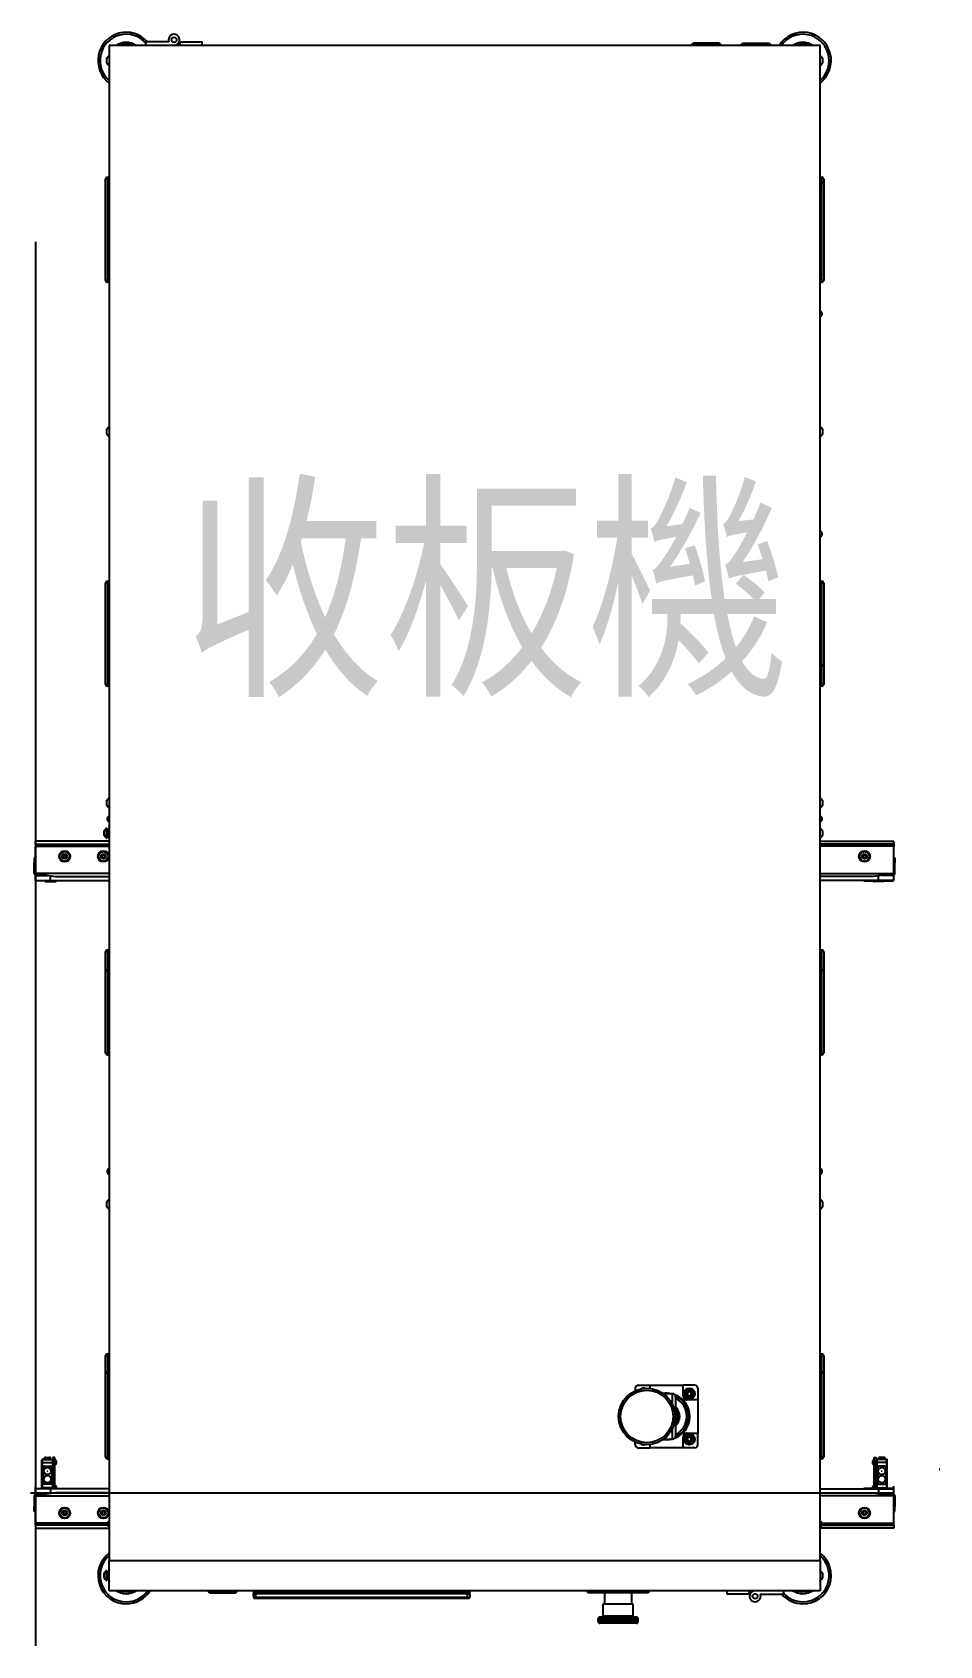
# Model space of a CAD drawing. Extents: x -80 to 56020, y 18240 to 42185.
# Drawn here: x 3533.4 to 3623.2, y 20761.6 to 20921.4 of the extents above; entities that cross this region are included whole.
import ezdxf

# ---------------------------------------------------------------- set-up
doc = ezdxf.new("R2010")
doc.units = 0
doc.header["$LTSCALE"] = 200
doc.layers.add('3', color=3, linetype='Continuous')
doc.layers.add('緯穎生產設備', color=7, linetype='Continuous')
doc.styles.add('C1', font='SIMPLEX.shx', dxfattribs={"bigfont": 'CHINESET.shx'})

# ---------------------------------------------------------------- blocks, each defined once
blk = doc.blocks.new('A$C202b4087')
for p, q in [((233.42, 185.5), (233.42, 35.5)), ((303.82, 185.5), (233.42, 185.5)), ((237.05, 185.5), (237.05, 185.75)), ((239.34, 185.85), (237.15, 185.85)), ((240.45, 185.85), (240.36, 185.85)), ((240.45, 185.85), (242.55, 185.85)), ((240.45, 185.5), (240.45, 185.85)), ((242.65, 185.5), (242.65, 185.75)), ((291.17, 185.61), (291.32, 185.76)), ((291.17, 185.61), (291.17, 185.5)), ((293.97, 185.61), (291.17, 185.61)), ((291.32, 185.76), (293.82, 185.76)), ((293.82, 185.76), (293.97, 185.61)), ((293.97, 185.61), (293.97, 185.5)), ((295.98, 185.55), (296.23, 185.73)), ((295.98, 185.5), (295.98, 185.55)), ((298.96, 185.55), (295.98, 185.55)), ((296.23, 185.73), (298.71, 185.73)), ((298.71, 185.73), (298.96, 185.55)), ((298.96, 185.5), (298.96, 185.55)), ((303.82, 35.5), (303.82, 185.5)), ((233.18, 183.76), (233.18, 184.24)), ((233.42, 184.59), (233.38, 184.45)), ((303.86, 184.45), (303.82, 184.59)), ((304.05, 184.24), (304.05, 183.91)), ((304.05, 183.91), (304.05, 183.76)), ((233.06, 162.25), (233.06, 172.25)), ((233.26, 172.25), (233.06, 172.25)), ((233.26, 172.25), (233.26, 172.45)), ((233.26, 172.45), (233.42, 172.45)), ((233.26, 172.25), (233.26, 162.25)), ((233.42, 172.25), (233.26, 172.25)), ((303.82, 172.45), (303.98, 172.45)), ((303.98, 172.25), (303.82, 172.25)), ((303.86, 172.18), (303.82, 172.18)), ((303.82, 171.61), (303.86, 171.61)), ((303.86, 172.18), (303.86, 171.79)), ((303.86, 171.79), (303.86, 171.61)), ((303.98, 172.45), (303.98, 172.25)), ((304.18, 172.25), (303.98, 172.25)), ((303.98, 172.05), (303.98, 172.25)), ((303.98, 172.04), (303.98, 171.85)), ((303.98, 171.85), (303.98, 171.76)), ((303.98, 162.25), (303.98, 171.75)), ((304.18, 172.25), (304.18, 162.25)), ((226.12, 166.05), (226.12, 27.05)), ((233.06, 162.25), (233.26, 162.25)), ((233.26, 162.05), (233.26, 162.25)), ((233.26, 162.25), (233.42, 162.25)), ((233.42, 162.05), (233.26, 162.05)), ((303.82, 162.25), (303.98, 162.25)), ((303.98, 162.05), (303.82, 162.05)), ((303.98, 162.25), (304.18, 162.25)), ((303.98, 162.25), (303.98, 162.05)), ((303.86, 159.18), (303.82, 159.18)), ((303.82, 158.61), (303.86, 158.61)), ((303.86, 159.18), (303.86, 158.79)), ((303.86, 158.79), (303.86, 158.61)), ((303.98, 159.04), (303.98, 158.85)), ((303.98, 158.85), (303.98, 158.76)), ((233.18, 147.01), (233.18, 147.49)), ((304.05, 147.49), (304.05, 147.16)), ((304.05, 147.16), (304.05, 147.01)), ((303.86, 137.38), (303.82, 137.38)), ((303.82, 136.81), (303.86, 136.81)), ((303.86, 137.38), (303.86, 136.99)), ((303.86, 136.99), (303.86, 136.81)), ((303.98, 137.24), (303.98, 137.05)), ((303.98, 137.05), (303.98, 136.96)), ((233.06, 122.25), (233.06, 132.25)), ((233.26, 132.25), (233.06, 132.25)), ((233.26, 132.25), (233.26, 132.45)), ((233.26, 132.45), (233.42, 132.45)), ((233.26, 132.25), (233.26, 122.25)), ((233.42, 132.25), (233.26, 132.25)), ((303.82, 132.45), (303.98, 132.45)), ((303.98, 132.25), (303.82, 132.25)), ((303.98, 132.45), (303.98, 132.25)), ((304.18, 132.25), (303.98, 132.25)), ((303.98, 124.25), (303.98, 132.25)), ((304.18, 132.25), (304.18, 122.25)), ((303.86, 124.38), (303.82, 124.38)), ((303.82, 123.81), (303.86, 123.81)), ((303.86, 124.38), (303.86, 123.99)), ((303.86, 123.99), (303.86, 123.81)), ((303.98, 124.24), (303.98, 124.05)), ((303.98, 124.05), (303.98, 123.96)), ((303.98, 122.25), (303.98, 123.95)), ((233.06, 122.25), (233.26, 122.25)), ((233.26, 122.05), (233.26, 122.25)), ((233.26, 122.25), (233.42, 122.25)), ((233.42, 122.05), (233.26, 122.05)), ((303.82, 122.25), (303.98, 122.25)), ((303.98, 122.05), (303.82, 122.05)), ((303.98, 122.25), (304.18, 122.25)), ((303.98, 122.25), (303.98, 122.05)), ((233.18, 110.26), (233.18, 110.74)), ((304.05, 110.74), (304.05, 110.41)), ((304.05, 110.41), (304.05, 110.26)), ((233.25, 108.76), (233.25, 109.04)), ((233.42, 109.18), (233.38, 109.18)), ((233.38, 108.61), (233.38, 109.18)), ((233.38, 108.79), (233.38, 108.61)), ((303.86, 109.18), (303.82, 109.18)), ((303.86, 109.18), (303.86, 108.79)), ((303.86, 108.79), (303.86, 108.61)), ((303.98, 109.04), (303.98, 108.85)), ((303.98, 108.85), (303.98, 108.76)), ((232.93, 107.26), (232.93, 107.74)), ((233.21, 107.97), (233.17, 107.97)), ((233.17, 107.02), (233.17, 107.97)), ((233.18, 107.74), (233.18, 107.41)), ((233.18, 107.41), (233.18, 107.26)), ((233.21, 107.02), (233.21, 107.97)), ((233.42, 107.75), (233.23, 107.75)), ((233.23, 107.75), (233.23, 107.25)), ((233.23, 107.25), (233.42, 107.25)), ((233.38, 108.61), (233.42, 108.61)), ((233.42, 108.61), (233.38, 108.61)), ((303.82, 108.61), (303.86, 108.61)), ((304.05, 107.74), (304.05, 107.41)), ((304.05, 107.41), (304.05, 107.26)), ((226.12, 106.4), (226.12, 106.7)), ((233.42, 106.7), (226.12, 106.7)), ((226.12, 106.4), (233.42, 106.4)), ((226.12, 106.4), (226.12, 106.15)), ((226.12, 106.15), (226.17, 106.2)), ((226.12, 103.5), (226.12, 106.15)), ((226.17, 106.2), (233.42, 106.2)), ((233.17, 107.02), (233.21, 107.02)), ((303.82, 106.7), (311.12, 106.7)), ((311.12, 106.4), (303.82, 106.4)), ((311.07, 106.2), (303.82, 106.2)), ((311.12, 106.15), (311.07, 106.2)), ((311.12, 106.4), (311.12, 106.7)), ((311.12, 106.4), (311.12, 106.15)), ((311.12, 103.5), (311.12, 106.15)), ((226.12, 105.05), (226, 105.05)), ((226, 105.05), (226, 104.55)), ((226, 104.55), (226.12, 104.55)), ((226, 103.54), (226, 104.55)), ((228.93, 105.35), (228.85, 105.2)), ((228.85, 105.2), (228.93, 105.05)), ((229.11, 105.35), (228.93, 105.35)), ((228.93, 105.05), (229.11, 105.05)), ((229.19, 105.2), (229.11, 105.35)), ((229.11, 105.05), (229.19, 105.2)), ((232.71, 105.29), (232.86, 105.37)), ((232.71, 105.11), (232.71, 105.29)), ((232.86, 105.03), (232.71, 105.11)), ((232.86, 105.37), (233.01, 105.29)), ((233.01, 105.11), (232.86, 105.03)), ((233.01, 105.29), (233.01, 105.11)), ((308.05, 105.2), (308.13, 105.35)), ((308.13, 105.05), (308.05, 105.2)), ((308.13, 105.35), (308.31, 105.35)), ((308.31, 105.05), (308.13, 105.05)), ((308.31, 105.35), (308.39, 105.2)), ((308.39, 105.2), (308.31, 105.05)), ((311.12, 105.05), (311.24, 105.05)), ((311.24, 104.55), (311.12, 104.55)), ((311.24, 105.05), (311.24, 104.55)), ((311.24, 103.54), (311.24, 104.55)), ((226.12, 103.54), (226, 103.54)), ((233.42, 103.5), (226.12, 103.5)), ((226.12, 103.5), (228.12, 103.2)), ((226.13, 102.81), (226.13, 103.31)), ((226.13, 103.31), (227.35, 103.31)), ((226.13, 102.81), (227.62, 102.81)), ((226.17, 102.77), (226.17, 102.81)), ((227.22, 102.77), (226.17, 102.77)), ((226.19, 103.47), (226.19, 103.35)), ((226.19, 103.47), (226.32, 103.47)), ((226.19, 103.35), (226.77, 103.35)), ((226.27, 103.31), (226.27, 103.35)), ((226.77, 103.4), (226.77, 103.35)), ((226.77, 103.35), (226.8, 103.35)), ((226.8, 103.35), (226.8, 103.4)), ((226.95, 103.37), (226.8, 103.37)), ((227.07, 102.72), (227.07, 102.77)), ((227.07, 102.72), (228.12, 102.72)), ((229.07, 102.77), (227.22, 102.77)), ((227.62, 102.81), (227.62, 103.27)), ((227.62, 102.81), (233.42, 102.81)), ((228.12, 103.2), (233.42, 103.2)), ((228.12, 102.72), (228.12, 102.77)), ((228.16, 102.72), (228.12, 102.72)), ((228.16, 102.77), (228.16, 102.72)), ((228.16, 102.72), (228.17, 102.72)), ((228.17, 102.77), (228.17, 102.72)), ((229.07, 102.81), (229.07, 102.77)), ((303.82, 103.5), (311.12, 103.5)), ((309.12, 103.2), (303.82, 103.2)), ((309.62, 102.81), (303.82, 102.81)), ((308.17, 102.81), (308.17, 102.77)), ((308.17, 102.77), (310.02, 102.77)), ((309.07, 102.77), (309.07, 102.72)), ((309.08, 102.72), (309.07, 102.72)), ((309.08, 102.77), (309.08, 102.72)), ((309.08, 102.72), (309.12, 102.72)), ((311.12, 103.5), (309.12, 103.2)), ((309.12, 102.72), (309.12, 102.77)), ((310.17, 102.72), (309.12, 102.72)), ((309.62, 102.81), (309.62, 103.27)), ((311.11, 102.81), (309.62, 102.81)), ((311.11, 103.31), (309.89, 103.31)), ((310.02, 102.77), (311.07, 102.77)), ((310.17, 102.72), (310.17, 102.77)), ((310.29, 103.37), (310.44, 103.37)), ((310.44, 103.35), (310.44, 103.4)), ((310.47, 103.35), (310.44, 103.35)), ((310.47, 103.4), (310.47, 103.35)), ((311.05, 103.35), (310.47, 103.35)), ((311.05, 103.47), (310.92, 103.47)), ((310.97, 103.31), (310.97, 103.35)), ((311.05, 103.47), (311.05, 103.35)), ((311.07, 102.77), (311.07, 102.81)), ((311.11, 102.81), (311.11, 103.31)), ((311.12, 103.54), (311.24, 103.54)), ((233.26, 95.75), (233.26, 95.95)), ((233.26, 95.95), (233.42, 95.95)), ((303.82, 95.95), (303.98, 95.95)), ((303.98, 95.95), (303.98, 95.75)), ((233.06, 85.75), (233.06, 95.75)), ((233.26, 95.75), (233.06, 95.75)), ((233.26, 95.75), (233.26, 94.05)), ((233.42, 95.75), (233.26, 95.75)), ((303.98, 95.75), (303.82, 95.75)), ((304.18, 95.75), (303.98, 95.75)), ((303.98, 94.05), (303.98, 95.75)), ((304.18, 95.75), (304.18, 85.75)), ((233.25, 93.76), (233.25, 94.04)), ((233.26, 93.75), (233.26, 85.75)), ((233.42, 94.18), (233.38, 94.18)), ((233.38, 93.61), (233.38, 94.18)), ((233.38, 93.61), (233.42, 93.61)), ((303.86, 94.18), (303.82, 94.18)), ((303.82, 93.61), (303.86, 93.61)), ((303.86, 94.18), (303.86, 93.79)), ((303.86, 93.79), (303.86, 93.61)), ((303.98, 94.04), (303.98, 93.85)), ((303.98, 93.85), (303.98, 93.76)), ((303.98, 85.75), (303.98, 93.75)), ((233.06, 85.75), (233.26, 85.75)), ((233.26, 85.55), (233.26, 85.75)), ((233.26, 85.75), (233.42, 85.75)), ((233.42, 85.55), (233.26, 85.55)), ((303.82, 85.75), (303.98, 85.75)), ((303.98, 85.55), (303.82, 85.55)), ((303.98, 85.75), (304.18, 85.75)), ((303.98, 85.75), (303.98, 85.55)), ((233.25, 73.86), (233.25, 74.14)), ((233.42, 74.28), (233.38, 74.28)), ((233.38, 73.71), (233.38, 74.28)), ((233.38, 73.71), (233.42, 73.71)), ((303.86, 74.28), (303.82, 74.28)), ((303.82, 73.71), (303.86, 73.71)), ((303.86, 74.28), (303.86, 73.89)), ((303.86, 73.89), (303.86, 73.71)), ((303.98, 74.14), (303.98, 73.95)), ((303.98, 73.95), (303.98, 73.86)), ((233.18, 70.51), (233.18, 70.99)), ((304.05, 70.99), (304.05, 70.66)), ((304.05, 70.66), (304.05, 70.51)), ((233.26, 55.75), (233.26, 55.95)), ((233.26, 55.95), (233.42, 55.95)), ((303.82, 55.95), (303.98, 55.95)), ((303.98, 55.95), (303.98, 55.75)), ((233.06, 45.75), (233.06, 55.75)), ((233.26, 55.75), (233.06, 55.75)), ((233.26, 55.75), (233.26, 54.25)), ((233.42, 55.75), (233.26, 55.75)), ((233.42, 54.38), (233.38, 54.38)), ((233.38, 53.81), (233.38, 54.38)), ((303.98, 55.75), (303.82, 55.75)), ((303.86, 54.38), (303.82, 54.38)), ((303.86, 54.38), (303.86, 53.99)), ((304.18, 55.75), (303.98, 55.75)), ((303.98, 54.25), (303.98, 55.75)), ((304.18, 55.75), (304.18, 45.75)), ((233.25, 53.96), (233.25, 54.24)), ((233.26, 53.95), (233.26, 45.75)), ((233.38, 53.81), (233.42, 53.81)), ((285.82, 52.85), (286.97, 52.85)), ((286.97, 52.85), (286.97, 52.53)), ((286.97, 52.85), (290.27, 52.85)), ((290.27, 51.8), (290.27, 52.85)), ((291.42, 52.85), (290.27, 52.85)), ((303.82, 53.81), (303.86, 53.81)), ((303.86, 53.99), (303.86, 53.81)), ((303.98, 54.24), (303.98, 54.05)), ((303.98, 54.05), (303.98, 53.96)), ((303.98, 45.75), (303.98, 53.95)), ((285.52, 52.55), (285.52, 52.3)), ((289.22, 52), (288.34, 52)), ((289.22, 50.91), (289.22, 52)), ((289.52, 51.7), (289.52, 47.8)), ((290.39, 51.52), (290.25, 51.38)), ((290.64, 52), (290.75, 52.2)), ((290.75, 51.8), (290.64, 52)), ((291.72, 51.4), (290.67, 51.4)), ((290.99, 52.2), (290.75, 52.2)), ((290.75, 51.8), (290.99, 51.8)), ((291.1, 52), (290.99, 52.2)), ((291.1, 52), (290.99, 51.8)), ((291.72, 52.55), (291.72, 51.4)), ((291.72, 51.4), (291.72, 48.1)), ((289.22, 47.5), (289.22, 48.59)), ((290.39, 47.98), (290.25, 48.12)), ((290.67, 48.1), (291.72, 48.1)), ((291.72, 46.95), (291.72, 48.1)), ((285.52, 46.95), (285.52, 47.2)), ((285.82, 46.65), (286.97, 46.65)), ((286.97, 46.97), (286.97, 46.65)), ((290.27, 46.65), (286.97, 46.65)), ((288.34, 47.5), (289.22, 47.5)), ((290.27, 46.65), (290.27, 47.7)), ((291.42, 46.65), (290.27, 46.65)), ((290.64, 47.5), (290.75, 47.7)), ((290.75, 47.3), (290.64, 47.5)), ((290.99, 47.7), (290.75, 47.7)), ((290.75, 47.3), (290.99, 47.3)), ((291.1, 47.5), (290.99, 47.7)), ((291.1, 47.5), (290.99, 47.3)), ((226.77, 45.19), (226.82, 45.19)), ((226.77, 42.69), (226.77, 45.19)), ((226.82, 45.19), (226.82, 45.49)), ((226.82, 45.49), (227.8, 45.49)), ((226.82, 42.69), (226.82, 45.19)), ((226.82, 45.19), (227.8, 45.19)), ((226.87, 45.49), (226.87, 45.5)), ((226.91, 43.14), (226.91, 44.74)), ((226.96, 45.5), (226.96, 45.49)), ((227.01, 44.84), (227.61, 44.84)), ((227.15, 45.7), (227.47, 45.7)), ((227.15, 45.49), (227.15, 45.7)), ((227.47, 45.49), (227.47, 45.7)), ((227.65, 45.49), (227.65, 45.5)), ((227.71, 44.74), (227.71, 43.14)), ((227.75, 45.49), (227.75, 45.5)), ((227.8, 45.49), (227.8, 45.19)), ((227.8, 45.19), (227.85, 45.19)), ((227.8, 45.19), (227.8, 42.69)), ((228.05, 45.68), (227.85, 45.68)), ((227.85, 45.68), (227.85, 45.38)), ((227.85, 45.38), (228.05, 45.38)), ((227.85, 42.67), (227.85, 45.38)), ((228.05, 45.38), (228.05, 45.68)), ((228.05, 45.49), (228.08, 45.49)), ((228.05, 42.67), (228.05, 45.38)), ((228.08, 44.92), (228.05, 44.92)), ((228.08, 44.92), (228.08, 45.49)), ((228.21, 45.07), (228.21, 45.35)), ((233.06, 45.75), (233.26, 45.75)), ((233.26, 45.75), (233.06, 45.75)), ((233.26, 45.55), (233.26, 45.75)), ((233.26, 45.75), (233.42, 45.75)), ((233.26, 45.75), (233.26, 45.55)), ((233.42, 45.75), (233.26, 45.75)), ((233.42, 45.55), (233.26, 45.55)), ((233.26, 45.55), (233.42, 45.55)), ((303.82, 45.75), (303.98, 45.75)), ((303.98, 45.55), (303.82, 45.55)), ((303.98, 45.75), (304.18, 45.75)), ((303.98, 45.75), (303.98, 45.55)), ((309.03, 45.07), (309.03, 45.35)), ((309.19, 45.49), (309.16, 45.49)), ((309.16, 44.92), (309.16, 45.49)), ((309.16, 44.92), (309.19, 44.92)), ((309.19, 45.68), (309.39, 45.68)), ((309.19, 45.38), (309.19, 45.68)), ((309.39, 45.38), (309.19, 45.38)), ((309.19, 42.67), (309.19, 45.38)), ((309.39, 45.68), (309.39, 45.38)), ((309.39, 42.67), (309.39, 45.38)), ((309.44, 45.19), (309.39, 45.19)), ((309.44, 45.49), (309.44, 45.19)), ((310.42, 45.49), (309.44, 45.49)), ((309.44, 45.19), (309.44, 42.69)), ((310.42, 45.19), (309.44, 45.19)), ((309.49, 45.49), (309.49, 45.5)), ((309.53, 44.74), (309.53, 43.14)), ((309.59, 45.49), (309.59, 45.5)), ((310.23, 44.84), (309.63, 44.84)), ((310.09, 45.7), (309.77, 45.7)), ((309.77, 45.49), (309.77, 45.7)), ((310.09, 45.49), (310.09, 45.7)), ((310.28, 45.5), (310.28, 45.49)), ((310.33, 43.14), (310.33, 44.74)), ((310.37, 45.49), (310.37, 45.5)), ((310.42, 45.19), (310.42, 45.49)), ((310.47, 45.19), (310.42, 45.19)), ((310.42, 42.69), (310.42, 45.19)), ((310.47, 42.69), (310.47, 45.19)), ((315.62, 44.56), (315.67, 44.56)), ((315.67, 44.46), (315.62, 44.46)), ((226.12, 41.86), (226, 41.86)), ((226, 41.86), (226, 40.85)), ((226.12, 39.25), (226.12, 42.78)), ((228.12, 42.2), (226.12, 41.9)), ((226.12, 41.9), (233.42, 41.9)), ((226.13, 42.08), (226.13, 42.58)), ((227.62, 42.58), (226.13, 42.58)), ((227.35, 42.08), (226.13, 42.08)), ((226.17, 42.58), (226.17, 42.63)), ((226.17, 42.63), (229.07, 42.63)), ((226.19, 41.93), (226.19, 42.05)), ((226.19, 42.05), (226.77, 42.05)), ((226.19, 41.93), (226.32, 41.93)), ((226.27, 42.05), (226.27, 42.08)), ((226.77, 42.69), (226.77, 42.63)), ((226.77, 42.69), (226.82, 42.69)), ((226.77, 42.05), (226.8, 42.05)), ((226.77, 42), (226.77, 42.05)), ((226.8, 42.05), (226.8, 42)), ((226.8, 42.02), (226.95, 42.02)), ((227.8, 42.69), (226.82, 42.69)), ((226.82, 42.63), (226.82, 42.69)), ((227.61, 43.04), (227.01, 43.04)), ((227.07, 42.63), (227.07, 42.67)), ((227.19, 42.67), (227.07, 42.67)), ((227.19, 42.63), (227.19, 42.67)), ((227.19, 42.67), (227.3, 42.67)), ((228.17, 42.67), (227.3, 42.67)), ((227.3, 42.67), (227.3, 42.63)), ((233.42, 42.58), (227.62, 42.58)), ((227.62, 42.58), (227.62, 42.12)), ((227.85, 42.69), (227.8, 42.69)), ((227.8, 42.69), (227.8, 42.67)), ((228.05, 42.95), (228.08, 42.95)), ((228.08, 42.67), (228.08, 42.95)), ((233.42, 42.2), (228.12, 42.2)), ((228.17, 42.67), (228.17, 42.63)), ((228.21, 42.63), (228.21, 42.81)), ((229.07, 42.63), (229.07, 42.58)), ((303.82, 42.58), (309.62, 42.58)), ((303.82, 42.2), (309.12, 42.2)), ((311.12, 41.9), (303.82, 41.9)), ((308.17, 42.63), (308.17, 42.58)), ((311.07, 42.63), (308.17, 42.63)), ((309.03, 42.63), (309.03, 42.81)), ((309.07, 42.67), (309.07, 42.63)), ((309.07, 42.67), (309.94, 42.67)), ((309.12, 42.2), (311.12, 41.9)), ((309.19, 42.95), (309.16, 42.95)), ((309.16, 42.67), (309.16, 42.95)), ((309.39, 42.69), (309.44, 42.69)), ((309.44, 42.69), (310.42, 42.69)), ((309.44, 42.69), (309.44, 42.67)), ((309.62, 42.58), (311.11, 42.58)), ((309.62, 42.58), (309.62, 42.12)), ((309.63, 43.04), (310.23, 43.04)), ((309.89, 42.08), (311.11, 42.08)), ((309.94, 42.67), (309.94, 42.63)), ((310.05, 42.67), (309.94, 42.67)), ((310.05, 42.63), (310.05, 42.67)), ((310.05, 42.67), (310.17, 42.67)), ((310.17, 42.63), (310.17, 42.67)), ((310.44, 42.02), (310.29, 42.02)), ((310.47, 42.69), (310.42, 42.69)), ((310.42, 42.63), (310.42, 42.69)), ((310.44, 42.05), (310.44, 42)), ((310.47, 42.05), (310.44, 42.05)), ((310.47, 42.69), (310.47, 42.63)), ((311.05, 42.05), (310.47, 42.05)), ((310.47, 42), (310.47, 42.05)), ((311.05, 41.93), (310.92, 41.93)), ((310.97, 42.05), (310.97, 42.08)), ((311.05, 41.93), (311.05, 42.05)), ((311.07, 42.58), (311.07, 42.63)), ((311.11, 42.08), (311.11, 42.58)), ((311.12, 39.25), (311.12, 42.85)), ((311.12, 41.86), (311.24, 41.86)), ((311.24, 41.86), (311.24, 40.85)), ((226, 40.85), (226.12, 40.85)), ((226, 40.35), (226, 40.85)), ((226.12, 40.35), (226, 40.35)), ((229.02, 40.37), (228.87, 40.29)), ((228.87, 40.29), (228.87, 40.11)), ((228.87, 40.11), (229.02, 40.03)), ((229.17, 40.29), (229.02, 40.37)), ((229.02, 40.03), (229.17, 40.11)), ((229.17, 40.11), (229.17, 40.29)), ((232.71, 40.29), (232.86, 40.37)), ((232.71, 40.11), (232.71, 40.29)), ((232.86, 40.03), (232.71, 40.11)), ((232.86, 40.37), (233.01, 40.29)), ((233.01, 40.11), (232.86, 40.03)), ((233.01, 40.29), (233.01, 40.11)), ((308.07, 40.29), (308.22, 40.37)), ((308.07, 40.11), (308.07, 40.29)), ((308.22, 40.03), (308.07, 40.11)), ((308.22, 40.37), (308.37, 40.29)), ((308.37, 40.11), (308.22, 40.03)), ((308.37, 40.29), (308.37, 40.11)), ((311.24, 40.85), (311.12, 40.85)), ((311.12, 40.35), (311.24, 40.35)), ((311.24, 40.35), (311.24, 40.85)), ((226.17, 39.2), (226.12, 39.25)), ((226.12, 39), (226.12, 39.25)), ((233.25, 39), (226.12, 39)), ((226.12, 39), (226.12, 38.7)), ((226.12, 38.7), (233.42, 38.7)), ((233.25, 39.2), (226.17, 39.2)), ((233.25, 38.96), (233.25, 39.24)), ((233.25, 39.24), (233.25, 39.05)), ((233.25, 39.05), (233.25, 38.96)), ((233.42, 39.38), (233.38, 39.38)), ((233.38, 38.81), (233.38, 39.38)), ((233.38, 39.38), (233.42, 39.38)), ((233.38, 39.38), (233.38, 38.99)), ((233.38, 38.99), (233.38, 38.81)), ((233.38, 38.81), (233.42, 38.81)), ((233.42, 38.81), (233.38, 38.81)), ((303.86, 39.38), (303.82, 39.38)), ((303.82, 38.81), (303.86, 38.81)), ((311.12, 38.7), (303.82, 38.7)), ((303.86, 39.38), (303.86, 38.99)), ((303.86, 38.99), (303.86, 38.81)), ((303.98, 39.24), (303.98, 39.05)), ((303.98, 39.2), (311.07, 39.2)), ((303.98, 39.05), (303.98, 38.96)), ((303.98, 39), (311.12, 39)), ((311.07, 39.2), (311.12, 39.25)), ((311.12, 39), (311.12, 39.25)), ((311.12, 39), (311.12, 38.7)), ((233.42, 35.5), (303.82, 35.5)), ((233.42, 32.5), (233.42, 35.5)), ((303.82, 35.5), (303.82, 32.5)), ((232.93, 33.76), (232.93, 34.24)), ((233.21, 34.47), (233.17, 34.47)), ((233.17, 33.52), (233.17, 34.47)), ((233.21, 33.52), (233.21, 34.47)), ((233.42, 34.25), (233.23, 34.25)), ((233.23, 34.25), (233.23, 33.75)), ((233.23, 33.75), (233.42, 33.75)), ((233.42, 34.59), (233.38, 34.45)), ((303.86, 34.45), (303.82, 34.59)), ((304.05, 34.24), (304.05, 33.91)), ((304.05, 33.91), (304.05, 33.76)), ((233.17, 33.52), (233.21, 33.52)), ((303.82, 32.5), (233.42, 32.5)), ((243.27, 32.39), (243.27, 32.5)), ((243.42, 32.24), (243.27, 32.39)), ((243.27, 32.39), (246.07, 32.39)), ((245.92, 32.24), (243.42, 32.24)), ((246.07, 32.39), (245.92, 32.24)), ((246.07, 32.39), (246.07, 32.5)), ((247.92, 32.18), (247.69, 32.18)), ((247.69, 32.18), (247.71, 31.84)), ((247.72, 32.45), (247.92, 32.45)), ((247.72, 32.45), (247.72, 32.25)), ((247.72, 32.25), (247.92, 32.25)), ((247.92, 32.5), (247.92, 32.45)), ((247.92, 32.45), (268.92, 32.45)), ((247.92, 32.45), (247.92, 32.25)), ((247.92, 32.25), (247.92, 32.2)), ((247.92, 32.25), (268.92, 32.25)), ((247.92, 32.2), (247.92, 32.18)), ((268.92, 32.2), (247.92, 32.2)), ((268.92, 32.18), (247.92, 32.18)), ((247.92, 32.18), (247.92, 31.84)), ((268.92, 32.5), (268.92, 32.45)), ((268.92, 32.45), (269.12, 32.45)), ((268.92, 32.45), (268.92, 32.25)), ((268.92, 32.25), (269.12, 32.25)), ((268.92, 32.25), (268.92, 32.2)), ((268.92, 32.18), (268.92, 32.2)), ((269.15, 32.18), (268.92, 32.18)), ((268.92, 31.84), (268.92, 32.18)), ((269.12, 32.45), (269.12, 32.25)), ((269.15, 32.18), (269.13, 31.84)), ((280.82, 32.48), (280.82, 32.5)), ((281.12, 32.48), (280.82, 32.48)), ((280.82, 32.28), (280.82, 32.48)), ((281.12, 32.28), (280.82, 32.28)), ((281.12, 32.5), (281.12, 32.48)), ((286.52, 32.48), (281.12, 32.48)), ((281.12, 32.48), (281.12, 32.28)), ((286.52, 32.28), (281.12, 32.28)), ((282.47, 32.28), (282.47, 31.18)), ((285.17, 31.18), (285.17, 32.28)), ((286.52, 32.48), (286.52, 32.5)), ((286.82, 32.48), (286.52, 32.48)), ((286.52, 32.28), (286.52, 32.48)), ((286.82, 32.28), (286.52, 32.28)), ((286.82, 32.5), (286.82, 32.48)), ((286.82, 32.48), (286.82, 32.28)), ((294.59, 32.5), (294.59, 32.25)), ((296.79, 32.15), (294.69, 32.15)), ((296.79, 32.5), (296.79, 32.15)), ((296.79, 32.15), (296.88, 32.15)), ((297.9, 32.15), (300.09, 32.15)), ((300.19, 32.5), (300.19, 32.25)), ((247.92, 31.84), (247.71, 31.84)), ((268.92, 31.84), (247.92, 31.84)), ((247.92, 31.84), (247.92, 31.75)), ((247.92, 31.75), (268.92, 31.75)), ((269.13, 31.84), (268.92, 31.84)), ((268.92, 31.75), (268.92, 31.84)), ((282.32, 31.18), (282.32, 29.98)), ((285.32, 31.18), (282.32, 31.18)), ((285.32, 29.98), (285.32, 31.18)), ((281.82, 29.68), (281.82, 29.48)), ((285.82, 29.68), (281.82, 29.68)), ((285.82, 29.48), (281.82, 29.48)), ((285.62, 29.88), (282.02, 29.88)), ((285.62, 29.28), (282.02, 29.28)), ((285.32, 29.98), (282.32, 29.98)), ((285.82, 29.48), (285.82, 29.68))]:
    blk.add_line(p, q)
at = {"flags": 128}
for points in [[(233.38, 183.55), (233.41, 183.44), (233.42, 183.41)], [(303.82, 183.41), (303.83, 183.44), (303.86, 183.55)], [(233.38, 33.55), (233.41, 33.44), (233.42, 33.41)], [(303.82, 33.41), (303.83, 33.44), (303.86, 33.55)]]:
    blk.add_lwpolyline(points, dxfattribs=at)
for centre, radius in [((239.85, 186.05), 0.25), ((229.02, 105.2), 0.55), ((229.02, 105.2), 0.475), ((229.02, 105.2), 0.237), ((232.86, 105.2), 0.55), ((232.86, 105.2), 0.475), ((232.86, 105.2), 0.237), ((308.22, 105.2), 0.55), ((308.22, 105.2), 0.475), ((308.22, 105.2), 0.237), ((286.67, 49.75), 2.8), ((286.67, 49.75), 2.6), ((290.87, 52), 0.55), ((290.87, 52), 0.425), ((290.87, 52), 0.375), ((290.87, 47.5), 0.55), ((290.87, 47.5), 0.425), ((290.87, 47.5), 0.375), ((227.31, 44.34), 0.35), ((227.31, 43.54), 0.35), ((227.31, 44.34), 0.005), ((309.93, 44.34), 0.35), ((309.93, 43.54), 0.35), ((309.93, 44.34), 0.005), ((229.02, 40.2), 0.55), ((229.02, 40.2), 0.475), ((229.02, 40.2), 0.237), ((232.86, 40.2), 0.55), ((232.86, 40.2), 0.475), ((232.86, 40.2), 0.237), ((308.22, 40.2), 0.55), ((308.22, 40.2), 0.475), ((308.22, 40.2), 0.237), ((297.39, 31.95), 0.25)]:
    blk.add_circle(centre, radius)
for centre, radius, start, end in [((235.12, 184), 2.8, 41.3544, 232.6168), ((235.12, 184), 2.6, 42.1275, 229.2114), ((235.12, 184), 1.8, 56.4427, 123.5573), ((235.12, 184), 1.6, 69.6359, 110.3641), ((237.15, 185.75), 0.1, 90, 180), ((239.85, 186.05), 0.55, 270, 201.3237), ((242.55, 185.75), 0.1, 0, 90), ((302.12, 184), 2.8, 307.3832, 147.6076), ((302.12, 184), 2.6, 310.7886, 144.8012), ((302.12, 184), 1.8, 56.4427, 123.5573), ((302.12, 184), 1.6, 69.6359, 110.3641), ((233.66, 184), 0.532, 116.6616, 153.4591), ((233.66, 184), 0.532, 206.5409, 243.3384), ((303.58, 184), 0.532, 26.5409, 63.3384), ((303.58, 184), 0.532, 296.6616, 333.4591), ((233.26, 172.25), 0.2, 90, 180), ((303.68, 171.9), 0.335, 25.1629, 58.2537), ((303.68, 171.9), 0.335, 301.7463, 334.8371), ((303.98, 172.25), 0.2, 0, 90), ((233.26, 162.25), 0.2, 180, 270), ((303.98, 162.25), 0.2, 270, 0), ((303.68, 158.9), 0.335, 25.1629, 58.2537), ((303.68, 158.9), 0.335, 301.7463, 334.8371), ((233.66, 147.25), 0.532, 116.6616, 153.4591), ((233.66, 147.25), 0.532, 206.5409, 243.3384), ((303.58, 147.25), 0.532, 26.5409, 63.3384), ((303.58, 147.25), 0.532, 296.6616, 333.4591), ((303.68, 137.1), 0.335, 25.1629, 58.2537), ((303.68, 137.1), 0.335, 301.7463, 334.8371), ((233.26, 132.25), 0.2, 90, 180), ((303.98, 132.25), 0.2, 0, 90), ((303.68, 124.1), 0.335, 25.1629, 58.2537), ((303.68, 124.1), 0.335, 301.7463, 334.8371), ((233.26, 122.25), 0.2, 180, 270), ((303.98, 122.25), 0.2, 270, 0), ((233.66, 110.5), 0.532, 116.6616, 153.4591), ((233.66, 110.5), 0.532, 206.5409, 243.3384), ((303.58, 110.5), 0.532, 26.5409, 63.3384), ((303.58, 110.5), 0.532, 296.6616, 333.4591), ((233.56, 108.9), 0.335, 121.7463, 154.8371), ((233.56, 108.9), 0.335, 205.1629, 238.2537), ((233.56, 108.9), 0.335, 205.1629, 238.2537), ((303.68, 108.9), 0.335, 25.1629, 58.2537), ((303.68, 108.9), 0.335, 301.7463, 334.8371), ((233.41, 107.5), 0.532, 116.6616, 153.4591), ((233.41, 107.5), 0.532, 206.5409, 243.3384), ((233.66, 107.5), 0.532, 116.6616, 153.4591), ((233.66, 107.5), 0.532, 206.5409, 243.3384), ((233.66, 107.5), 0.532, 116.6616, 147.9495), ((233.23, 107.77), 0.02, 180, 270), ((233.23, 107.23), 0.02, 90, 180), ((233.66, 107.5), 0.532, 212.0505, 243.3384), ((303.58, 107.5), 0.532, 26.5409, 63.3384), ((303.58, 107.5), 0.532, 296.6616, 333.4591), ((229.02, 105.2), 0.15, 150, 210), ((229.02, 105.2), 0.15, 90, 150), ((229.02, 105.2), 0.15, 210, 270), ((229.02, 105.2), 0.15, 30, 90), ((229.02, 105.2), 0.15, 270, 330), ((229.02, 105.2), 0.15, 330, 30), ((232.86, 105.2), 0.15, 120, 180), ((232.86, 105.2), 0.15, 180, 240), ((232.86, 105.2), 0.15, 60, 120), ((232.86, 105.2), 0.15, 240, 300), ((232.86, 105.2), 0.15, 0, 60), ((232.86, 105.2), 0.15, 300, 0), ((308.22, 105.2), 0.15, 150, 210), ((308.22, 105.2), 0.15, 90, 150), ((308.22, 105.2), 0.15, 210, 270), ((308.22, 105.2), 0.15, 30, 90), ((308.22, 105.2), 0.15, 270, 330), ((308.22, 105.2), 0.15, 330, 30), ((226.19, 103.54), 0.194, 180, 270), ((226.19, 103.54), 0.0737, 218.7347, 270), ((311.05, 103.54), 0.194, 270, 0), ((311.05, 103.54), 0.0737, 270, 321.2653), ((233.26, 95.75), 0.2, 90, 180), ((303.98, 95.75), 0.2, 0, 90), ((233.56, 93.9), 0.335, 121.7463, 154.8371), ((233.56, 93.9), 0.335, 205.1629, 238.2537), ((303.68, 93.9), 0.335, 25.1629, 58.2537), ((303.68, 93.9), 0.335, 301.7463, 334.8371), ((233.26, 85.75), 0.2, 180, 270), ((303.98, 85.75), 0.2, 270, 0), ((233.56, 74), 0.335, 121.7463, 154.8371), ((233.56, 74), 0.335, 205.1629, 238.2537), ((303.68, 74), 0.335, 25.1629, 58.2537), ((303.68, 74), 0.335, 301.7463, 334.8371), ((233.66, 70.75), 0.532, 116.6616, 153.4591), ((233.66, 70.75), 0.532, 206.5409, 243.3384), ((303.58, 70.75), 0.532, 26.5409, 63.3384), ((303.58, 70.75), 0.532, 296.6616, 333.4591), ((233.26, 55.75), 0.2, 90, 180), ((303.98, 55.75), 0.2, 0, 90), ((233.56, 54.1), 0.335, 121.7463, 154.8371), ((303.68, 54.1), 0.335, 25.1629, 58.2537), ((233.56, 54.1), 0.335, 205.1629, 238.2537), ((285.82, 52.55), 0.3, 90, 180), ((291.42, 52.55), 0.3, 0, 90), ((303.68, 54.1), 0.335, 301.7463, 334.8371), ((286.37, 52), 0.55, 80.3762, 114.8131), ((288.62, 49.75), 2.3, 78.0313, 98.0266), ((289.22, 51.7), 0.3, 0, 90), ((288.62, 49.75), 2.3, 291.0723, 68.9277), ((288.62, 49.75), 2.2, 293.9736, 66.0264), ((288.62, 49.75), 2, 296.7437, 63.2563), ((290.67, 51.8), 0.4, 180, 225), ((290.67, 51.8), 0.4, 225, 270), ((290.87, 52), 0.201, 150, 210), ((290.87, 52), 0.201, 90, 150), ((290.87, 52), 0.201, 210, 270), ((290.87, 52), 0.201, 30, 90), ((290.87, 52), 0.201, 270, 330), ((290.87, 52), 0.201, 330, 30), ((288.62, 49.75), 1.3, 313.8131, 46.1869), ((290.67, 47.7), 0.4, 135, 180), ((290.67, 47.7), 0.4, 90, 135), ((285.82, 46.95), 0.3, 180, 270), ((286.37, 47.5), 0.55, 245.1869, 279.6238), ((288.62, 49.75), 2.3, 261.9734, 281.9687), ((289.22, 47.8), 0.3, 270, 0), ((290.87, 47.5), 0.201, 150, 210), ((290.87, 47.5), 0.201, 90, 150), ((290.87, 47.5), 0.201, 210, 270), ((290.87, 47.5), 0.201, 30, 90), ((290.87, 47.5), 0.201, 270, 330), ((290.87, 47.5), 0.201, 330, 30), ((291.42, 46.95), 0.3, 270, 0), ((226.82, 45.44), 0.05, 90, 180), ((227.01, 44.74), 0.1, 90, 180), ((227.15, 45.49), 0.21, 90, 177.2706), ((227.47, 45.49), 0.21, 2.7294, 90), ((227.61, 44.74), 0.1, 0, 90), ((227.8, 45.44), 0.05, 0, 90), ((227.91, 45.21), 0.335, 25.1629, 58.2537), ((227.91, 45.21), 0.335, 301.7463, 334.8371), ((233.26, 45.75), 0.2, 180, 270), ((233.26, 45.75), 0.2, 180, 270), ((303.98, 45.75), 0.2, 270, 0), ((309.33, 45.21), 0.335, 121.7463, 154.8371), ((309.33, 45.21), 0.335, 205.1629, 238.2537), ((309.44, 45.44), 0.05, 90, 180), ((309.63, 44.74), 0.1, 90, 180), ((309.77, 45.49), 0.21, 90, 177.2706), ((310.09, 45.49), 0.21, 2.7294, 90), ((310.23, 44.74), 0.1, 0, 90), ((310.42, 45.44), 0.05, 0, 90), ((227.01, 43.14), 0.1, 180, 270), ((227.61, 43.14), 0.1, 270, 0), ((309.63, 43.14), 0.1, 180, 270), ((310.23, 43.14), 0.1, 270, 0), ((226.19, 41.86), 0.194, 90, 180), ((226.19, 41.86), 0.0737, 90, 141.2653), ((227.91, 42.67), 0.335, 25.1629, 58.2537), ((309.33, 42.67), 0.335, 121.7463, 154.8371), ((311.05, 41.86), 0.194, 0, 90), ((311.05, 41.86), 0.0737, 38.7347, 90), ((229.02, 40.2), 0.15, 120, 180), ((229.02, 40.2), 0.15, 180, 240), ((229.02, 40.2), 0.15, 60, 120), ((229.02, 40.2), 0.15, 240, 300), ((229.02, 40.2), 0.15, 0, 60), ((229.02, 40.2), 0.15, 300, 0), ((232.86, 40.2), 0.15, 120, 180), ((232.86, 40.2), 0.15, 180, 240), ((232.86, 40.2), 0.15, 60, 120), ((232.86, 40.2), 0.15, 240, 300), ((232.86, 40.2), 0.15, 0, 60), ((232.86, 40.2), 0.15, 300, 0), ((308.22, 40.2), 0.15, 120, 180), ((308.22, 40.2), 0.15, 180, 240), ((308.22, 40.2), 0.15, 60, 120), ((308.22, 40.2), 0.15, 240, 300), ((308.22, 40.2), 0.15, 0, 60), ((308.22, 40.2), 0.15, 300, 0), ((233.56, 39.1), 0.335, 121.7463, 154.8371), ((233.56, 39.1), 0.335, 121.7463, 154.8371), ((233.56, 39.1), 0.335, 205.1629, 238.2537), ((233.56, 39.1), 0.335, 205.1629, 238.2537), ((303.68, 39.1), 0.335, 25.1629, 58.2537), ((303.68, 39.1), 0.335, 301.7463, 334.8371), ((235.12, 34), 2.8, 127.3832, 270), ((235.12, 34), 2.6, 130.7886, 270), ((302.12, 34), 2.8, 270, 52.6168), ((302.12, 34), 2.6, 270, 49.2114), ((233.41, 34), 0.532, 116.6616, 153.4591), ((233.41, 34), 0.532, 206.5409, 243.3384), ((233.66, 34), 0.532, 116.6616, 147.9495), ((233.23, 34.27), 0.02, 180, 270), ((233.23, 33.73), 0.02, 90, 180), ((233.66, 34), 0.532, 212.0505, 243.3384), ((303.58, 34), 0.532, 26.5409, 63.3384), ((303.58, 34), 0.532, 296.6616, 333.4591), ((235.12, 34), 1.8, 236.4427, 270), ((235.12, 34), 1.6, 249.6359, 270), ((235.12, 34), 1.8, 270, 303.5573), ((235.12, 34), 2.8, 270, 327.6076), ((235.12, 34), 1.6, 270, 290.3641), ((235.12, 34), 2.6, 270, 324.8012), ((247.71, 32.18), 0.02, 90, 183), ((247.77, 32.45), 0.05, 90, 180), ((247.77, 32.25), 0.05, 180, 270), ((269.07, 32.45), 0.05, 0, 90.0001), ((269.07, 32.25), 0.05, 269.9999, 0), ((269.13, 32.18), 0.02, 357, 90), ((294.69, 32.25), 0.1, 180, 270), ((297.39, 31.95), 0.55, 90, 21.3237), ((302.12, 34), 2.8, 221.3544, 270), ((300.09, 32.25), 0.1, 270, 0), ((302.12, 34), 2.6, 222.1275, 270), ((302.12, 34), 1.8, 236.4427, 270), ((302.12, 34), 1.6, 249.6359, 270), ((302.12, 34), 1.8, 270, 303.5573), ((302.12, 34), 1.6, 270, 290.3641), ((247.81, 31.85), 0.1, 183, 270), ((269.03, 31.85), 0.1, 270, 357), ((282.02, 29.68), 0.2, 90, 180), ((282.02, 29.48), 0.2, 180, 270), ((282.22, 29.98), 0.1, 270, 0), ((285.42, 29.98), 0.1, 180, 270), ((285.62, 29.68), 0.2, 0, 90), ((285.62, 29.48), 0.2, 270, 0)]:
    blk.add_arc(centre, radius, start, end)
for points, knots in [([(289.52, 50.38), (289.52, 50.38), (289.53, 50.37), (289.57, 50.3), (289.62, 50.21), (289.65, 50.13), (289.68, 50.04), (289.7, 49.95), (289.71, 49.87), (289.72, 49.8), (289.72, 49.73), (289.72, 49.66), (289.71, 49.57), (289.69, 49.47), (289.66, 49.38), (289.62, 49.29), (289.58, 49.21), (289.53, 49.14), (289.53, 49.13), (289.52, 49.12)], [0, 0, 0, 0, 0.130517, 0.262062, 0.327314, 0.393176, 0.42583, 0.459308, 0.477587, 0.491545, 0.503354, 0.515152, 0.532541, 0.564203, 0.612468, 0.661984, 0.745245, 0.829211, 1, 1, 1, 1]), ([(226.77, 45.19), (226.77, 45.22), (226.77, 45.27), (226.77, 45.33), (226.77, 45.37), (226.77, 45.4), (226.77, 45.43), (226.77, 45.44), (226.77, 45.44)], [0, 0, 0, 0, 0.239443, 0.36979, 0.5, 0.630347, 0.760557, 1, 1, 1, 1]), ([(226.96, 45.5), (226.95, 45.5), (226.93, 45.5), (226.9, 45.5), (226.88, 45.5), (226.87, 45.5), (226.87, 45.5), (226.87, 45.5)], [0, 0, 0, 0, 0.2170736, 0.434166, 0.6506648, 0.8674113, 1, 1, 1, 1]), ([(227.65, 45.5), (227.66, 45.5), (227.68, 45.5), (227.71, 45.5), (227.73, 45.5), (227.74, 45.5), (227.75, 45.5), (227.75, 45.5)], [0, 0, 0, 0, 0.2171099, 0.4342399, 0.6507546, 0.867514, 1, 1, 1, 1]), ([(227.85, 45.44), (227.85, 45.44), (227.85, 45.43), (227.85, 45.41), (227.85, 45.4)], [0, 0, 0, 0, 0.683631, 1, 1, 1, 1]), ([(309.39, 45.44), (309.39, 45.44), (309.39, 45.43), (309.39, 45.41), (309.39, 45.4)], [0, 0, 0, 0, 0.683631, 1, 1, 1, 1]), ([(309.59, 45.5), (309.58, 45.5), (309.56, 45.5), (309.53, 45.5), (309.51, 45.5), (309.5, 45.5), (309.49, 45.5), (309.49, 45.5)], [0, 0, 0, 0, 0.2171099, 0.4342399, 0.6507546, 0.867514, 1, 1, 1, 1]), ([(310.28, 45.5), (310.29, 45.5), (310.31, 45.5), (310.34, 45.5), (310.36, 45.5), (310.37, 45.5), (310.37, 45.5), (310.37, 45.5)], [0, 0, 0, 0, 0.2170736, 0.434166, 0.6506648, 0.8674113, 1, 1, 1, 1]), ([(310.47, 45.19), (310.47, 45.22), (310.47, 45.27), (310.47, 45.33), (310.47, 45.37), (310.47, 45.4), (310.47, 45.43), (310.47, 45.44), (310.47, 45.44)], [0, 0, 0, 0, 0.239443, 0.36979, 0.5, 0.630347, 0.760557, 1, 1, 1, 1]), ([(247.92, 32.2), (247.89, 32.2), (247.85, 32.2), (247.81, 32.2), (247.77, 32.2), (247.75, 32.2), (247.72, 32.2), (247.72, 32.2), (247.71, 32.2)], [0, 0, 0, 0, 0.2394429, 0.369805, 0.5000001, 0.630362, 0.7605571, 1, 1, 1, 1]), ([(247.77, 32.2), (247.77, 32.2), (247.78, 32.2), (247.79, 32.2), (247.81, 32.2), (247.84, 32.2), (247.87, 32.2), (247.9, 32.2), (247.92, 32.2)], [0, 0, 0, 0, 0.239443, 0.369607, 0.5, 0.630164, 0.760557, 1, 1, 1, 1]), ([(268.92, 32.2), (268.94, 32.2), (268.97, 32.2), (269, 32.2), (269.03, 32.2), (269.05, 32.2), (269.06, 32.2), (269.07, 32.2), (269.07, 32.2)], [0, 0, 0, 0, 0.239443, 0.369607, 0.5, 0.630164, 0.760557, 1, 1, 1, 1]), ([(269.13, 32.2), (269.12, 32.2), (269.12, 32.2), (269.09, 32.2), (269.07, 32.2), (269.03, 32.2), (268.99, 32.2), (268.95, 32.2), (268.92, 32.2)], [0, 0, 0, 0, 0.239443, 0.369805, 0.5, 0.630362, 0.760557, 1, 1, 1, 1]), ([(247.81, 31.75), (247.81, 31.75), (247.82, 31.75), (247.83, 31.75), (247.84, 31.75), (247.86, 31.75), (247.89, 31.75), (247.91, 31.75), (247.92, 31.75)], [0, 0, 0, 0, 0.239443, 0.3695622, 0.4999999, 0.6301193, 0.760557, 1, 1, 1, 1]), ([(268.92, 31.75), (268.93, 31.75), (268.95, 31.75), (268.98, 31.75), (269, 31.75), (269.01, 31.75), (269.02, 31.75), (269.03, 31.75), (269.03, 31.75)], [0, 0, 0, 0, 0.239443, 0.369562, 0.5, 0.630119, 0.760557, 1, 1, 1, 1])]:
    blk.add_open_spline(points, degree=3, knots=knots)
at = {"layer": '3'}
for p, q in [((225.62, 42.2), (227.91, 42.2)), ((226.12, 42.2), (311.12, 42.2))]:
    blk.add_line(p, q, dxfattribs=at)
at = {"layer": '緯穎生產設備', "insert": (240.75, 141), "char_height": 20, "attachment_point": 1, "style": 'C1'}
blk.add_mtext_dynamic_manual_height_columns('收板機', width=69, gutter_width=1069.17, heights=[0], dxfattribs=at)

msp = doc.modelspace()

# ---------------------------------------------------------------- block references
at = {"layer": '緯穎生產設備'}
msp.add_blockref('A$C202b4087', (3307.58, 20734.57), dxfattribs=at)

doc.saveas('drawing.dxf')
